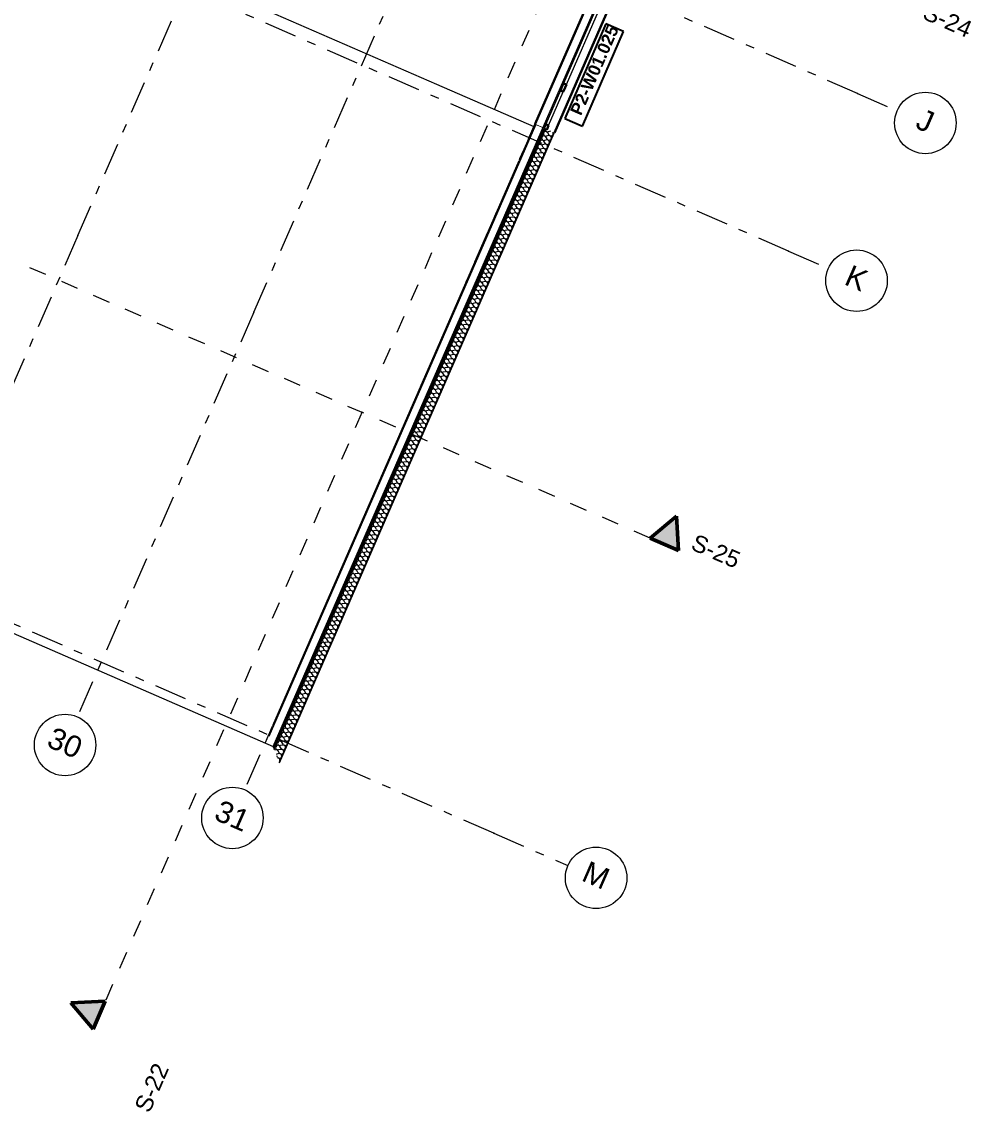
# Model space of a CAD drawing. Header units: millimetres. Extents: x -50172 to 258853, y -59787 to 25069.
# Drawn here: x 8400 to 23843, y -59787 to -42045 of the extents above; entities that cross this region are included whole.
import ezdxf
from ezdxf.enums import TextEntityAlignment as Align

# ---------------------------------------------------------------- set-up
doc = ezdxf.new("R2010")
doc.units = ezdxf.units.MM
doc.header["$MEASUREMENT"] = 0
doc.linetypes.add('Dashed', pattern=[564.444447, 282.222223, -282.222223])
doc.linetypes.add('Double Dashed', pattern=[1093.611073, 529.166651, -211.666656, 141.111112, -211.666656])
for name, color, linetype, lineweight, true_color in [('A-25-M_Wall_Ext_Pen_No__107', 7, 'Continuous', 15, 0xa6a6a6), ('A-95-MC_Marker_Section_P2.Marker_Pen_No__25', 7, 'Continuous', 50, 0x2a2a2a), ('New_A-05-M_Gross_Int_Circulation_Pen_No__74', 7, 'Continuous', 20, 0x606060), ('New_A-15-MG_Structural_Grid_Phase_2_Pen_No__222', 7, 'Continuous', 13, 0x65af33), ('New_A-25-M_Wall_Ext_Pen_No__107', 7, 'Continuous', 15, 0xa6a6a6), ('New_ArchiCAD Windows_Pen_No__23', 7, 'Continuous', 30, 0x2a2a2a), ('New_ArchiCAD Windows_Pen_No__43', 7, 'Continuous', 30, 0x444444)]:
    doc.layers.add(name, color=color, linetype=linetype, lineweight=lineweight, true_color=true_color)
for name, color, linetype in [('A-95-MC_Marker_Section_P2.Marker', 7, 'Continuous'), ('New_A-05-M_Gross_Int_Circulation', 7, 'Continuous'), ('New_A-15-MG_Structural_Grid_Phase_2', 7, 'Continuous'), ('New_A-20-M_Floor_Slab', 7, 'Continuous'), ('New_A-25-M_Wall_Ext', 7, 'Continuous'), ('New_ArchiCAD Window Markers', 7, 'Continuous'), ('New_ArchiCAD Windows', 7, 'Continuous')]:
    doc.layers.add(name, color=color, linetype=linetype)
for name, color, linetype, lineweight in [('A-95-MC_Marker_Section_P2.Marker_Pen_No__1', 7, 'Continuous', 13), ('A-95-MC_Marker_Section_P2.Marker_Pen_No__6', 7, 'Continuous', 35), ('New_A-20-M_Floor_Slab_Pen_No__89', 8, 'Continuous', 20), ('New_A-25-M_Wall_Ext_Pen_No__1', 7, 'Continuous', 13), ('New_ArchiCAD Window Markers_Pen_No__1', 7, 'Continuous', 13), ('New_ArchiCAD Window Markers_Pen_No__5', 7, 'Continuous', 25), ('New_ArchiCAD Windows_Pen_No__1', 7, 'Continuous', 13), ('New_ArchiCAD Windows_Pen_No__83', 8, 'Continuous', 20), ('New_ArchiCAD Zone Stamps_Pen_No__9', 7, 'Continuous', 13)]:
    doc.layers.add(name, color=color, linetype=linetype, lineweight=lineweight)
doc.styles.add('GENERATED_STYLE_1', font='')
doc.styles.add('GENERATED_STYLE_3', font='')
doc.styles.add('GENERATED_STYLE_4', font='')
doc.styles.get('GENERATED_STYLE_1').set_extended_font_data('Arial', bold=True)
doc.styles.get('GENERATED_STYLE_3').set_extended_font_data('Arial')
doc.styles.get('GENERATED_STYLE_4').set_extended_font_data('Swis721 BT')
pattern_1 = [(0, (0, 0), (0, 173.2051), [0, -100]), (0, (50, 86.6), (0, 173.2051), [0, -100])]

# ---------------------------------------------------------------- blocks, each defined once
blk = doc.blocks.new('Corridor 02 - First_INB 1351_44_2', base_point=(3601, -36927))
at = {"layer": 'New_A-05-M_Gross_Int_Circulation_Pen_No__74', "linetype": 'Continuous'}
for p, q in [((-3337, -35000), (15143, -43059)), ((16731, -43751), (17690, -41551)), ((15143, -43059), (16731, -43751))]:
    blk.add_line(p, q, dxfattribs=at)
at = {"layer": 'New_ArchiCAD Zone Stamps_Pen_No__9'}
for tag, height, style, p in [('ROOM_NAME', 250, 'GENERATED_STYLE_1', (2733, -35352)), ('zoneNameLine2', 250, 'GENERATED_STYLE_1', (2545, -35784)), ('ROOM_NUMBER', 200, 'GENERATED_STYLE_3', (2356, -36205)), ('measuredAreaCode', 200, 'GENERATED_STYLE_3', (2199, -36565)), ('ROOM_HOLES_PRM', 200, 'GENERATED_STYLE_3', (2507, -36699)), ('DUMMY_649', 200, 'GENERATED_STYLE_3', (2996, -36912)), ('DUMMY_650', 133, 'GENERATED_STYLE_3', (3275, -37019))]:
    blk.add_attdef(tag, text='', height=height, rotation=336.4404, dxfattribs=dict(at, style=style)).set_placement(p, align=Align.TOP_LEFT)
blk = doc.blocks.new('Slab_6_2', base_point=(-21326, -27555))
at = {"layer": 'New_A-20-M_Floor_Slab_Pen_No__89', "linetype": 'Continuous', "flags": 128}
blk.add_lwpolyline([(942, -48802), (12487, -53836), (17940, -41331), (16986, -40915), (17768, -39121), (18361, -39379), (18576, -38885), (18938, -39043), (20222, -36097), (17438, -34882), (19408, -30364), (10989, -26694), (18941, -8457)], dxfattribs=at)
blk = doc.blocks.new('*X735')
at = {"layer": 'New_A-25-M_Wall_Ext_Pen_No__107', "linetype": 'Continuous'}
for p, q in [((16913, -44022), (16894, -43989)), ((16938, -43966), (16900, -43975)), ((16944, -43952), (16925, -43919)), ((16968, -43896), (16931, -43905)), ((16974, -43882), (16955, -43849)), ((16998, -43827), (16961, -43835)), ((16846, -44176), (16809, -44185)), ((16852, -44162), (16833, -44129)), ((16877, -44106), (16840, -44115)), ((16883, -44092), (16864, -44059)), ((16907, -44036), (16870, -44045)), ((16761, -44371), (16742, -44338)), ((16785, -44315), (16748, -44324)), ((16791, -44301), (16773, -44268)), ((16816, -44246), (16779, -44254)), ((16822, -44232), (16803, -44198)), ((16694, -44525), (16657, -44534)), ((16700, -44511), (16681, -44478)), ((16724, -44455), (16687, -44464)), ((16730, -44441), (16712, -44408)), ((16755, -44385), (16718, -44394)), ((16609, -44720), (16590, -44687)), ((16633, -44665), (16596, -44673)), ((16639, -44651), (16620, -44618)), ((16663, -44595), (16626, -44604)), ((16670, -44581), (16651, -44548)), ((16542, -44874), (16505, -44883)), ((16548, -44860), (16529, -44827)), ((16572, -44804), (16535, -44813)), ((16578, -44790), (16559, -44757)), ((16603, -44734), (16565, -44743)), ((16456, -45070), (16438, -45037)), ((16481, -45014), (16444, -45023)), ((16487, -45000), (16468, -44967)), ((16511, -44944), (16474, -44953)), ((16517, -44930), (16499, -44897)), ((16389, -45223), (16352, -45232)), ((16395, -45209), (16377, -45176)), ((16420, -45153), (16383, -45162)), ((16426, -45140), (16407, -45106)), ((16450, -45084), (16413, -45092)), ((16304, -45419), (16285, -45386)), ((16328, -45363), (16291, -45372)), ((16335, -45349), (16316, -45316)), ((16359, -45293), (16322, -45302)), ((16365, -45279), (16346, -45246)), ((16213, -45628), (16194, -45595)), ((16237, -45573), (16200, -45581)), ((16243, -45559), (16224, -45525)), ((16268, -45503), (16231, -45511)), ((16274, -45489), (16255, -45456)), ((16298, -45433), (16261, -45442)), ((16152, -45768), (16133, -45735)), ((16176, -45712), (16139, -45721)), ((16182, -45698), (16164, -45665)), ((16207, -45642), (16170, -45651)), ((16060, -45978), (16042, -45944)), ((16085, -45922), (16048, -45931)), ((16091, -45908), (16072, -45875)), ((16115, -45852), (16078, -45861)), ((16121, -45838), (16103, -45805)), ((16146, -45782), (16109, -45791)), ((16000, -46117), (15981, -46084)), ((16024, -46061), (15987, -46070)), ((16030, -46047), (16011, -46014)), ((16054, -45992), (16017, -46000)), ((15908, -46327), (15889, -46294)), ((15933, -46271), (15896, -46280)), ((15939, -46257), (15920, -46224)), ((15963, -46201), (15926, -46210)), ((15969, -46187), (15950, -46154)), ((15994, -46131), (15956, -46140)), ((15841, -46480), (15804, -46489)), ((15847, -46466), (15829, -46433)), ((15872, -46411), (15835, -46419)), ((15878, -46397), (15859, -46364)), ((15902, -46341), (15865, -46350)), ((15756, -46676), (15737, -46643)), ((15780, -46620), (15743, -46629)), ((15786, -46606), (15768, -46573)), ((15811, -46550), (15774, -46559)), ((15817, -46536), (15798, -46503)), ((15689, -46830), (15652, -46838)), ((15695, -46816), (15676, -46783)), ((15719, -46760), (15682, -46769)), ((15726, -46746), (15707, -46713)), ((15750, -46690), (15713, -46699)), ((15604, -47025), (15585, -46992)), ((15628, -46969), (15591, -46978)), ((15634, -46955), (15615, -46922)), ((15659, -46899), (15621, -46908)), ((15665, -46886), (15646, -46852)), ((15537, -47179), (15500, -47188)), ((15543, -47165), (15524, -47132)), ((15567, -47109), (15530, -47118)), ((15573, -47095), (15554, -47062)), ((15598, -47039), (15561, -47048)), ((15451, -47374), (15433, -47341)), ((15476, -47319), (15439, -47327)), ((15482, -47305), (15463, -47271)), ((15506, -47249), (15469, -47257)), ((15512, -47235), (15494, -47202)), ((15384, -47528), (15347, -47537)), ((15391, -47514), (15372, -47481)), ((15415, -47458), (15378, -47467)), ((15421, -47444), (15402, -47411)), ((15445, -47388), (15408, -47397)), ((15299, -47724), (15280, -47690)), ((15324, -47668), (15286, -47676)), ((15330, -47654), (15311, -47621)), ((15354, -47598), (15317, -47607)), ((15360, -47584), (15341, -47551)), ((15208, -47933), (15189, -47900)), ((15232, -47877), (15195, -47886)), ((15238, -47863), (15219, -47830)), ((15263, -47807), (15226, -47816)), ((15269, -47793), (15250, -47760)), ((15293, -47738), (15256, -47746)), ((15147, -48073), (15128, -48040)), ((15171, -48017), (15134, -48026)), ((15177, -48003), (15159, -47970)), ((15202, -47947), (15165, -47956)), ((15056, -48282), (15037, -48249)), ((15080, -48226), (15043, -48235)), ((15086, -48212), (15067, -48179)), ((15110, -48157), (15073, -48165)), ((15116, -48143), (15098, -48110)), ((15141, -48087), (15104, -48096)), ((14995, -48422), (14976, -48389)), ((15019, -48366), (14982, -48375)), ((15025, -48352), (15006, -48319)), ((15049, -48296), (15012, -48305)), ((14903, -48632), (14884, -48598)), ((14928, -48576), (14891, -48584)), ((14934, -48562), (14915, -48529)), ((14958, -48506), (14921, -48515)), ((14964, -48492), (14945, -48459)), ((14989, -48436), (14951, -48445)), ((14836, -48785), (14799, -48794)), ((14842, -48771), (14824, -48738)), ((14867, -48715), (14830, -48724)), ((14873, -48701), (14854, -48668)), ((14897, -48645), (14860, -48654)), ((14751, -48981), (14732, -48948)), ((14775, -48925), (14738, -48934)), ((14781, -48911), (14763, -48878)), ((14806, -48855), (14769, -48864)), ((14812, -48841), (14793, -48808)), ((14684, -49134), (14647, -49143)), ((14690, -49120), (14671, -49087)), ((14714, -49065), (14677, -49073)), ((14721, -49051), (14702, -49017)), ((14745, -48995), (14708, -49003)), ((14599, -49330), (14580, -49297)), ((14623, -49274), (14586, -49283)), ((14629, -49260), (14610, -49227)), ((14654, -49204), (14616, -49213)), ((14660, -49190), (14641, -49157)), ((14532, -49484), (14495, -49492)), ((14538, -49470), (14519, -49436)), ((14562, -49414), (14525, -49422)), ((14568, -49400), (14549, -49367)), ((14593, -49344), (14556, -49353)), ((14446, -49679), (14428, -49646)), ((14471, -49623), (14434, -49632)), ((14477, -49609), (14458, -49576)), ((14501, -49553), (14464, -49562)), ((14507, -49539), (14489, -49506)), ((14379, -49833), (14342, -49842)), ((14386, -49819), (14367, -49786)), ((14410, -49763), (14373, -49772)), ((14416, -49749), (14397, -49716)), ((14440, -49693), (14403, -49702)), ((14294, -50028), (14275, -49995)), ((14319, -49972), (14281, -49981)), ((14325, -49958), (14306, -49925)), ((14349, -49903), (14312, -49911)), ((14355, -49889), (14336, -49855)), ((14203, -50238), (14184, -50205)), ((14227, -50182), (14190, -50191)), ((14233, -50168), (14214, -50135)), ((14258, -50112), (14221, -50121)), ((14264, -50098), (14245, -50065)), ((14288, -50042), (14251, -50051)), ((14142, -50378), (14123, -50344)), ((14166, -50322), (14129, -50330)), ((14172, -50308), (14154, -50275)), ((14197, -50252), (14160, -50261)), ((14051, -50587), (14032, -50554)), ((14075, -50531), (14038, -50540)), ((14081, -50517), (14062, -50484)), ((14105, -50461), (14068, -50470)), ((14111, -50447), (14093, -50414)), ((14136, -50391), (14099, -50400)), ((13984, -50741), (13946, -50749)), ((13990, -50727), (13971, -50694)), ((14014, -50671), (13977, -50680)), ((14020, -50657), (14001, -50624)), ((14044, -50601), (14007, -50610)), ((13898, -50936), (13879, -50903)), ((13923, -50880), (13886, -50889)), ((13929, -50866), (13910, -50833)), ((13953, -50811), (13916, -50819)), ((13959, -50797), (13940, -50763)), ((13831, -51090), (13794, -51099)), ((13837, -51076), (13819, -51043)), ((13862, -51020), (13825, -51029)), ((13868, -51006), (13849, -50973)), ((13892, -50950), (13855, -50959)), ((13746, -51285), (13727, -51252)), ((13770, -51230), (13733, -51238)), ((13776, -51216), (13758, -51182)), ((13801, -51160), (13764, -51168)), ((13807, -51146), (13788, -51113)), ((13679, -51439), (13642, -51448)), ((13685, -51425), (13666, -51392)), ((13709, -51369), (13672, -51378)), ((13716, -51355), (13697, -51322)), ((13740, -51299), (13703, -51308)), ((13594, -51635), (13575, -51601)), ((13618, -51579), (13581, -51588)), ((13624, -51565), (13605, -51532)), ((13649, -51509), (13612, -51518)), ((13655, -51495), (13636, -51462)), ((13527, -51788), (13490, -51797)), ((13533, -51774), (13514, -51741)), ((13557, -51718), (13520, -51727)), ((13563, -51704), (13545, -51671)), ((13588, -51649), (13551, -51657)), ((13441, -51984), (13423, -51951)), ((13466, -51928), (13429, -51937)), ((13472, -51914), (13453, -51881)), ((13496, -51858), (13459, -51867)), ((13502, -51844), (13484, -51811)), ((13374, -52137), (13337, -52146)), ((13381, -52123), (13362, -52090)), ((13405, -52068), (13368, -52076)), ((13411, -52054), (13392, -52021)), ((13435, -51998), (13398, -52007)), ((13289, -52333), (13270, -52300)), ((13314, -52277), (13277, -52286)), ((13320, -52263), (13301, -52230)), ((13344, -52207), (13307, -52216)), ((13350, -52193), (13331, -52160)), ((13198, -52543), (13179, -52509)), ((13222, -52487), (13185, -52495)), ((13228, -52473), (13210, -52440)), ((13253, -52417), (13216, -52426)), ((13259, -52403), (13240, -52370)), ((13283, -52347), (13246, -52356)), ((13137, -52682), (13118, -52649)), ((13161, -52626), (13124, -52635)), ((13167, -52612), (13149, -52579)), ((13192, -52556), (13155, -52565)), ((13046, -52892), (13027, -52859)), ((13070, -52836), (13033, -52845)), ((13076, -52822), (13057, -52789)), ((13100, -52766), (13063, -52775)), ((13107, -52752), (13088, -52719)), ((13131, -52696), (13094, -52705)), ((12979, -53045), (12942, -53054)), ((12985, -53031), (12966, -52998)), ((13009, -52976), (12972, -52984)), ((13015, -52962), (12996, -52928)), ((13040, -52906), (13002, -52914)), ((12893, -53241), (12875, -53208)), ((12918, -53185), (12881, -53194)), ((12924, -53171), (12905, -53138)), ((12948, -53115), (12911, -53124)), ((12954, -53101), (12935, -53068)), ((12826, -53395), (12789, -53403)), ((12832, -53381), (12814, -53347)), ((12857, -53325), (12820, -53334)), ((12863, -53311), (12844, -53278)), ((12887, -53255), (12850, -53264)), ((12741, -53590), (12722, -53557)), ((12765, -53534), (12728, -53543)), ((12772, -53520), (12753, -53487)), ((12796, -53464), (12759, -53473)), ((12802, -53450), (12783, -53417)), ((12674, -53744), (12637, -53753)), ((12680, -53730), (12661, -53697)), ((12705, -53674), (12667, -53683)), ((12711, -53660), (12692, -53627)), ((12735, -53604), (12698, -53613)), ((12589, -53939), (12570, -53906)), ((12613, -53883), (12576, -53892)), ((12619, -53869), (12600, -53836)), ((12644, -53814), (12607, -53822)), ((12650, -53800), (12631, -53767)), ((12583, -53953), (12546, -53962)), ((12558, -54009), (12546, -53987))]:
    blk.add_line(p, q, dxfattribs=at)
for centre, start, end in [((16953, -43798), 168.7975, 283.3103), ((16861, -44008), 156.4404, 283.3103), ((16861, -44008), 29.5705, 156.4404), ((16892, -43938), 156.4404, 283.3103), ((16892, -43938), 29.5705, 156.4404), ((16922, -43868), 156.4404, 283.3103), ((16922, -43868), 29.5705, 156.4404), ((16946, -44003), 209.5705, 103.3103), ((16977, -43933), 209.5705, 103.3103), ((17007, -43864), 209.5705, 28.2536), ((16800, -44147), 156.4404, 283.3103), ((16800, -44147), 29.5705, 156.4404), ((16831, -44078), 156.4404, 283.3103), ((16831, -44078), 29.5705, 156.4404), ((16855, -44213), 209.5705, 103.3103), ((16885, -44143), 209.5705, 103.3103), ((16916, -44073), 209.5705, 103.3103), ((16709, -44357), 156.4404, 283.3103), ((16709, -44357), 29.5705, 156.4404), ((16739, -44287), 156.4404, 283.3103), ((16739, -44287), 29.5705, 156.4404), ((16770, -44217), 156.4404, 283.3103), ((16770, -44217), 29.5705, 156.4404), ((16794, -44352), 209.5705, 103.3103), ((16825, -44283), 209.5705, 103.3103), ((16618, -44566), 29.5705, 156.4404), ((16648, -44497), 156.4404, 283.3103), ((16648, -44497), 29.5705, 156.4404), ((16679, -44427), 156.4404, 283.3103), ((16679, -44427), 29.5705, 156.4404), ((16703, -44562), 209.5705, 103.3103), ((16733, -44492), 209.5705, 103.3103), ((16764, -44422), 209.5705, 103.3103), ((16557, -44706), 156.4404, 283.3103), ((16557, -44706), 29.5705, 156.4404), ((16587, -44636), 156.4404, 283.3103), ((16587, -44636), 29.5705, 156.4404), ((16618, -44566), 156.4404, 283.3103), ((16642, -44702), 209.5705, 103.3103), ((16672, -44632), 209.5705, 103.3103), ((16465, -44916), 29.5705, 156.4404), ((16496, -44846), 156.4404, 283.3103), ((16496, -44846), 29.5705, 156.4404), ((16526, -44776), 156.4404, 283.3103), ((16526, -44776), 29.5705, 156.4404), ((16550, -44911), 209.5705, 103.3103), ((16581, -44841), 209.5705, 103.3103), ((16611, -44772), 209.5705, 103.3103), ((16404, -45055), 156.4404, 283.3103), ((16404, -45055), 29.5705, 156.4404), ((16435, -44986), 156.4404, 283.3103), ((16435, -44986), 29.5705, 156.4404), ((16465, -44916), 156.4404, 283.3103), ((16490, -45051), 209.5705, 103.3103), ((16520, -44981), 209.5705, 103.3103), ((16313, -45265), 29.5705, 156.4404), ((16344, -45195), 156.4404, 283.3103), ((16344, -45195), 29.5705, 156.4404), ((16374, -45125), 156.4404, 283.3103), ((16374, -45125), 29.5705, 156.4404), ((16398, -45260), 209.5705, 103.3103), ((16429, -45191), 209.5705, 103.3103), ((16459, -45121), 209.5705, 103.3103), ((16252, -45405), 156.4404, 283.3103), ((16252, -45405), 29.5705, 156.4404), ((16283, -45335), 156.4404, 283.3103), ((16283, -45335), 29.5705, 156.4404), ((16313, -45265), 156.4404, 283.3103), ((16337, -45400), 209.5705, 103.3103), ((16368, -45330), 209.5705, 103.3103), ((16161, -45614), 29.5705, 156.4404), ((16191, -45544), 156.4404, 283.3103), ((16191, -45544), 29.5705, 156.4404), ((16222, -45474), 156.4404, 283.3103), ((16222, -45474), 29.5705, 156.4404), ((16246, -45610), 209.5705, 103.3103), ((16276, -45540), 209.5705, 103.3103), ((16307, -45470), 209.5705, 103.3103), ((16100, -45754), 156.4404, 283.3103), ((16100, -45754), 29.5705, 156.4404), ((16130, -45684), 156.4404, 283.3103), ((16130, -45684), 29.5705, 156.4404), ((16161, -45614), 156.4404, 283.3103), ((16185, -45749), 209.5705, 103.3103), ((16215, -45679), 209.5705, 103.3103), ((16009, -45963), 156.4404, 283.3103), ((16009, -45963), 29.5705, 156.4404), ((16039, -45893), 156.4404, 283.3103), ((16039, -45893), 29.5705, 156.4404), ((16069, -45824), 156.4404, 283.3103), ((16069, -45824), 29.5705, 156.4404), ((16094, -45959), 209.5705, 103.3103), ((16124, -45889), 209.5705, 103.3103), ((16155, -45819), 209.5705, 103.3103), ((15948, -46103), 156.4404, 283.3103), ((15948, -46103), 29.5705, 156.4404), ((15978, -46033), 156.4404, 283.3103), ((15978, -46033), 29.5705, 156.4404), ((16033, -46098), 209.5705, 103.3103), ((16063, -46029), 209.5705, 103.3103), ((15856, -46312), 156.4404, 283.3103), ((15856, -46312), 29.5705, 156.4404), ((15887, -46243), 156.4404, 283.3103), ((15887, -46243), 29.5705, 156.4404), ((15917, -46173), 156.4404, 283.3103), ((15917, -46173), 29.5705, 156.4404), ((15941, -46308), 209.5705, 103.3103), ((15972, -46238), 209.5705, 103.3103), ((16002, -46168), 209.5705, 103.3103), ((15795, -46452), 156.4404, 283.3103), ((15795, -46452), 29.5705, 156.4404), ((15826, -46382), 156.4404, 283.3103), ((15826, -46382), 29.5705, 156.4404), ((15850, -46518), 209.5705, 103.3103), ((15880, -46448), 209.5705, 103.3103), ((15911, -46378), 209.5705, 103.3103), ((15704, -46662), 156.4404, 283.3103), ((15704, -46662), 29.5705, 156.4404), ((15734, -46592), 156.4404, 283.3103), ((15734, -46592), 29.5705, 156.4404), ((15765, -46522), 156.4404, 283.3103), ((15765, -46522), 29.5705, 156.4404), ((15789, -46657), 209.5705, 103.3103), ((15820, -46587), 209.5705, 103.3103), ((15613, -46871), 29.5705, 156.4404), ((15643, -46801), 156.4404, 283.3103), ((15643, -46801), 29.5705, 156.4404), ((15674, -46732), 156.4404, 283.3103), ((15674, -46732), 29.5705, 156.4404), ((15698, -46867), 209.5705, 103.3103), ((15728, -46797), 209.5705, 103.3103), ((15759, -46727), 209.5705, 103.3103), ((15552, -47011), 156.4404, 283.3103), ((15552, -47011), 29.5705, 156.4404), ((15582, -46941), 156.4404, 283.3103), ((15582, -46941), 29.5705, 156.4404), ((15613, -46871), 156.4404, 283.3103), ((15637, -47006), 209.5705, 103.3103), ((15667, -46937), 209.5705, 103.3103), ((15460, -47220), 29.5705, 156.4404), ((15491, -47151), 156.4404, 283.3103), ((15491, -47151), 29.5705, 156.4404), ((15521, -47081), 156.4404, 283.3103), ((15521, -47081), 29.5705, 156.4404), ((15545, -47216), 209.5705, 103.3103), ((15576, -47146), 209.5705, 103.3103), ((15606, -47076), 209.5705, 103.3103), ((15399, -47360), 156.4404, 283.3103), ((15399, -47360), 29.5705, 156.4404), ((15430, -47290), 156.4404, 283.3103), ((15430, -47290), 29.5705, 156.4404), ((15460, -47220), 156.4404, 283.3103), ((15485, -47356), 209.5705, 103.3103), ((15515, -47286), 209.5705, 103.3103), ((15308, -47570), 29.5705, 156.4404), ((15339, -47500), 156.4404, 283.3103), ((15339, -47500), 29.5705, 156.4404), ((15369, -47430), 156.4404, 283.3103), ((15369, -47430), 29.5705, 156.4404), ((15393, -47565), 209.5705, 103.3103), ((15424, -47495), 209.5705, 103.3103), ((15454, -47425), 209.5705, 103.3103), ((15247, -47709), 156.4404, 283.3103), ((15247, -47709), 29.5705, 156.4404), ((15278, -47639), 156.4404, 283.3103), ((15278, -47639), 29.5705, 156.4404), ((15308, -47570), 156.4404, 283.3103), ((15332, -47705), 209.5705, 103.3103), ((15363, -47635), 209.5705, 103.3103), ((15156, -47919), 29.5705, 156.4404), ((15186, -47849), 156.4404, 283.3103), ((15186, -47849), 29.5705, 156.4404), ((15217, -47779), 156.4404, 283.3103), ((15217, -47779), 29.5705, 156.4404), ((15241, -47914), 209.5705, 103.3103), ((15271, -47844), 209.5705, 103.3103), ((15302, -47775), 209.5705, 103.3103), ((15095, -48058), 156.4404, 283.3103), ((15095, -48058), 29.5705, 156.4404), ((15125, -47989), 156.4404, 283.3103), ((15125, -47989), 29.5705, 156.4404), ((15156, -47919), 156.4404, 283.3103), ((15180, -48054), 209.5705, 103.3103), ((15210, -47984), 209.5705, 103.3103), ((15004, -48268), 156.4404, 283.3103), ((15004, -48268), 29.5705, 156.4404), ((15034, -48198), 156.4404, 283.3103), ((15034, -48198), 29.5705, 156.4404), ((15065, -48128), 156.4404, 283.3103), ((15065, -48128), 29.5705, 156.4404), ((15089, -48264), 209.5705, 103.3103), ((15119, -48194), 209.5705, 103.3103), ((15150, -48124), 209.5705, 103.3103), ((14943, -48408), 156.4404, 283.3103), ((14943, -48408), 29.5705, 156.4404), ((14973, -48338), 156.4404, 283.3103), ((14973, -48338), 29.5705, 156.4404), ((15028, -48403), 209.5705, 103.3103), ((15058, -48333), 209.5705, 103.3103), ((14851, -48617), 156.4404, 283.3103), ((14851, -48617), 29.5705, 156.4404), ((14882, -48547), 156.4404, 283.3103), ((14882, -48547), 29.5705, 156.4404), ((14912, -48477), 156.4404, 283.3103), ((14912, -48477), 29.5705, 156.4404), ((14936, -48613), 209.5705, 103.3103), ((14967, -48543), 209.5705, 103.3103), ((14997, -48473), 209.5705, 103.3103), ((14760, -48827), 29.5705, 156.4404), ((14790, -48757), 156.4404, 283.3103), ((14790, -48757), 29.5705, 156.4404), ((14821, -48687), 156.4404, 283.3103), ((14821, -48687), 29.5705, 156.4404), ((14845, -48822), 209.5705, 103.3103), ((14875, -48752), 209.5705, 103.3103), ((14906, -48683), 209.5705, 103.3103), ((14699, -48966), 156.4404, 283.3103), ((14699, -48966), 29.5705, 156.4404), ((14730, -48897), 156.4404, 283.3103), ((14730, -48897), 29.5705, 156.4404), ((14760, -48827), 156.4404, 283.3103), ((14784, -48962), 209.5705, 103.3103), ((14815, -48892), 209.5705, 103.3103), ((14608, -49176), 29.5705, 156.4404), ((14638, -49106), 156.4404, 283.3103), ((14638, -49106), 29.5705, 156.4404), ((14669, -49036), 156.4404, 283.3103), ((14669, -49036), 29.5705, 156.4404), ((14693, -49171), 209.5705, 103.3103), ((14723, -49102), 209.5705, 103.3103), ((14754, -49032), 209.5705, 103.3103), ((14547, -49316), 156.4404, 283.3103), ((14547, -49316), 29.5705, 156.4404), ((14577, -49246), 156.4404, 283.3103), ((14577, -49246), 29.5705, 156.4404), ((14608, -49176), 156.4404, 283.3103), ((14632, -49311), 209.5705, 103.3103), ((14662, -49241), 209.5705, 103.3103), ((14455, -49525), 29.5705, 156.4404), ((14486, -49455), 156.4404, 283.3103), ((14486, -49455), 29.5705, 156.4404), ((14516, -49385), 156.4404, 283.3103), ((14516, -49385), 29.5705, 156.4404), ((14541, -49521), 209.5705, 103.3103), ((14571, -49451), 209.5705, 103.3103), ((14601, -49381), 209.5705, 103.3103), ((14395, -49665), 156.4404, 283.3103), ((14395, -49665), 29.5705, 156.4404), ((14425, -49595), 156.4404, 283.3103), ((14425, -49595), 29.5705, 156.4404), ((14455, -49525), 156.4404, 283.3103), ((14480, -49660), 209.5705, 103.3103), ((14510, -49590), 209.5705, 103.3103), ((14303, -49874), 29.5705, 156.4404), ((14334, -49804), 156.4404, 283.3103), ((14334, -49804), 29.5705, 156.4404), ((14364, -49735), 156.4404, 283.3103), ((14364, -49735), 29.5705, 156.4404), ((14388, -49870), 209.5705, 103.3103), ((14419, -49800), 209.5705, 103.3103), ((14449, -49730), 209.5705, 103.3103), ((14242, -50014), 156.4404, 283.3103), ((14242, -50014), 29.5705, 156.4404), ((14273, -49944), 156.4404, 283.3103), ((14273, -49944), 29.5705, 156.4404), ((14303, -49874), 156.4404, 283.3103), ((14327, -50010), 209.5705, 103.3103), ((14358, -49940), 209.5705, 103.3103), ((14151, -50223), 156.4404, 283.3103), ((14151, -50223), 29.5705, 156.4404), ((14181, -50154), 156.4404, 283.3103), ((14181, -50154), 29.5705, 156.4404), ((14212, -50084), 156.4404, 283.3103), ((14212, -50084), 29.5705, 156.4404), ((14236, -50219), 209.5705, 103.3103), ((14266, -50149), 209.5705, 103.3103), ((14297, -50079), 209.5705, 103.3103), ((14090, -50363), 156.4404, 283.3103), ((14090, -50363), 29.5705, 156.4404), ((14120, -50293), 156.4404, 283.3103), ((14120, -50293), 29.5705, 156.4404), ((14175, -50359), 209.5705, 103.3103), ((14206, -50289), 209.5705, 103.3103), ((13999, -50573), 156.4404, 283.3103), ((13999, -50573), 29.5705, 156.4404), ((14029, -50503), 156.4404, 283.3103), ((14029, -50503), 29.5705, 156.4404), ((14060, -50433), 156.4404, 283.3103), ((14060, -50433), 29.5705, 156.4404), ((14084, -50568), 209.5705, 103.3103), ((14114, -50498), 209.5705, 103.3103), ((14145, -50429), 209.5705, 103.3103), ((13938, -50712), 156.4404, 283.3103), ((13938, -50712), 29.5705, 156.4404), ((13968, -50643), 156.4404, 283.3103), ((13968, -50643), 29.5705, 156.4404), ((13992, -50778), 209.5705, 103.3103), ((14023, -50708), 209.5705, 103.3103), ((14053, -50638), 209.5705, 103.3103), ((13846, -50922), 156.4404, 283.3103), ((13846, -50922), 29.5705, 156.4404), ((13877, -50852), 156.4404, 283.3103), ((13877, -50852), 29.5705, 156.4404), ((13907, -50782), 156.4404, 283.3103), ((13907, -50782), 29.5705, 156.4404), ((13931, -50917), 209.5705, 103.3103), ((13962, -50848), 209.5705, 103.3103), ((13755, -51131), 29.5705, 156.4404), ((13785, -51062), 156.4404, 283.3103), ((13785, -51062), 29.5705, 156.4404), ((13816, -50992), 156.4404, 283.3103), ((13816, -50992), 29.5705, 156.4404), ((13840, -51127), 209.5705, 103.3103), ((13871, -51057), 209.5705, 103.3103), ((13901, -50987), 209.5705, 103.3103), ((13694, -51271), 156.4404, 283.3103), ((13694, -51271), 29.5705, 156.4404), ((13725, -51201), 156.4404, 283.3103), ((13725, -51201), 29.5705, 156.4404), ((13755, -51131), 156.4404, 283.3103), ((13779, -51267), 209.5705, 103.3103), ((13810, -51197), 209.5705, 103.3103), ((13603, -51481), 29.5705, 156.4404), ((13633, -51411), 156.4404, 283.3103), ((13633, -51411), 29.5705, 156.4404), ((13664, -51341), 156.4404, 283.3103), ((13664, -51341), 29.5705, 156.4404), ((13688, -51476), 209.5705, 103.3103), ((13718, -51406), 209.5705, 103.3103), ((13749, -51336), 209.5705, 103.3103), ((13542, -51620), 156.4404, 283.3103), ((13542, -51620), 29.5705, 156.4404), ((13572, -51550), 156.4404, 283.3103), ((13572, -51550), 29.5705, 156.4404), ((13603, -51481), 156.4404, 283.3103), ((13627, -51616), 209.5705, 103.3103), ((13657, -51546), 209.5705, 103.3103), ((13450, -51830), 29.5705, 156.4404), ((13481, -51760), 156.4404, 283.3103), ((13481, -51760), 29.5705, 156.4404), ((13511, -51690), 156.4404, 283.3103), ((13511, -51690), 29.5705, 156.4404), ((13536, -51825), 209.5705, 103.3103), ((13566, -51755), 209.5705, 103.3103), ((13596, -51686), 209.5705, 103.3103), ((13390, -51969), 156.4404, 283.3103), ((13390, -51969), 29.5705, 156.4404), ((13420, -51900), 156.4404, 283.3103), ((13420, -51900), 29.5705, 156.4404), ((13450, -51830), 156.4404, 283.3103), ((13475, -51965), 209.5705, 103.3103), ((13505, -51895), 209.5705, 103.3103), ((13298, -52179), 29.5705, 156.4404), ((13329, -52109), 156.4404, 283.3103), ((13329, -52109), 29.5705, 156.4404), ((13359, -52039), 156.4404, 283.3103), ((13359, -52039), 29.5705, 156.4404), ((13383, -52175), 209.5705, 103.3103), ((13414, -52105), 209.5705, 103.3103), ((13444, -52035), 209.5705, 103.3103), ((13237, -52319), 156.4404, 283.3103), ((13237, -52319), 29.5705, 156.4404), ((13268, -52249), 156.4404, 283.3103), ((13268, -52249), 29.5705, 156.4404), ((13298, -52179), 156.4404, 283.3103), ((13322, -52314), 209.5705, 103.3103), ((13353, -52244), 209.5705, 103.3103), ((13146, -52528), 156.4404, 283.3103), ((13146, -52528), 29.5705, 156.4404), ((13176, -52458), 156.4404, 283.3103), ((13176, -52458), 29.5705, 156.4404), ((13207, -52389), 156.4404, 283.3103), ((13207, -52389), 29.5705, 156.4404), ((13231, -52524), 209.5705, 103.3103), ((13261, -52454), 209.5705, 103.3103), ((13292, -52384), 209.5705, 103.3103), ((13085, -52668), 156.4404, 283.3103), ((13085, -52668), 29.5705, 156.4404), ((13115, -52598), 156.4404, 283.3103), ((13115, -52598), 29.5705, 156.4404), ((13170, -52663), 209.5705, 103.3103), ((13201, -52594), 209.5705, 103.3103), ((12994, -52877), 156.4404, 283.3103), ((12994, -52877), 29.5705, 156.4404), ((13024, -52808), 156.4404, 283.3103), ((13024, -52808), 29.5705, 156.4404), ((13055, -52738), 156.4404, 283.3103), ((13055, -52738), 29.5705, 156.4404), ((13079, -52873), 209.5705, 103.3103), ((13109, -52803), 209.5705, 103.3103), ((13140, -52733), 209.5705, 103.3103), ((12933, -53017), 156.4404, 283.3103), ((12933, -53017), 29.5705, 156.4404), ((12963, -52947), 156.4404, 283.3103), ((12963, -52947), 29.5705, 156.4404), ((12987, -53082), 209.5705, 103.3103), ((13018, -53013), 209.5705, 103.3103), ((13048, -52943), 209.5705, 103.3103), ((12841, -53227), 156.4404, 283.3103), ((12841, -53227), 29.5705, 156.4404), ((12872, -53157), 156.4404, 283.3103), ((12872, -53157), 29.5705, 156.4404), ((12902, -53087), 156.4404, 283.3103), ((12902, -53087), 29.5705, 156.4404), ((12926, -53222), 209.5705, 103.3103), ((12957, -53152), 209.5705, 103.3103), ((12750, -53436), 29.5705, 156.4404), ((12780, -53366), 156.4404, 283.3103), ((12780, -53366), 29.5705, 156.4404), ((12811, -53296), 156.4404, 283.3103), ((12811, -53296), 29.5705, 156.4404), ((12835, -53432), 209.5705, 103.3103), ((12866, -53362), 209.5705, 103.3103), ((12896, -53292), 209.5705, 103.3103), ((12689, -53576), 156.4404, 283.3103), ((12689, -53576), 29.5705, 156.4404), ((12720, -53506), 156.4404, 283.3103), ((12720, -53506), 29.5705, 156.4404), ((12750, -53436), 156.4404, 283.3103), ((12774, -53571), 209.5705, 103.3103), ((12805, -53501), 209.5705, 103.3103), ((12598, -53785), 29.5705, 156.4404), ((12628, -53715), 156.4404, 283.3103), ((12628, -53715), 29.5705, 156.4404), ((12659, -53646), 156.4404, 283.3103), ((12659, -53646), 29.5705, 156.4404), ((12683, -53781), 209.5705, 103.3103), ((12713, -53711), 209.5705, 103.3103), ((12744, -53641), 209.5705, 103.3103), ((12537, -53925), 29.5705, 133.6216), ((12567, -53855), 156.4404, 283.3103), ((12567, -53855), 29.5705, 156.4404), ((12598, -53785), 156.4404, 283.3103), ((12622, -53921), 209.5705, 103.3103), ((12652, -53851), 209.5705, 103.3103), ((12537, -53925), 269.2593, 283.3103), ((12591, -53990), 209.5705, 103.3103), ((12561, -54060), 310.6833, 92.1976)]:
    blk.add_arc(centre, 38.1, start, end, dxfattribs=at)
blk = doc.blocks.new('Double Window 19_2')
at = {"layer": 'New_ArchiCAD Windows_Pen_No__1', "linetype": 'Continuous'}
for p, q in [((-1125, 0), (-1125, -29.5)), ((1125, 0), (1125, -29.5)), ((-1125, -29.5), (-1125, -35.5)), ((-1125, -35.5), (-1125, -47.5)), ((-1125, -47.5), (-1125, -50)), ((1125, -29.5), (1125, -35.5)), ((1125, -35.5), (1125, -47.5)), ((1125, -47.5), (1125, -50))]:
    blk.add_line(p, q, dxfattribs=at)
at = {"layer": 'New_ArchiCAD Windows_Pen_No__23', "linetype": 'Continuous'}
for p, q in [((-1120.5, 135), (1120.5, 135)), ((-1112.5, -210), (1112.5, -210))]:
    blk.add_line(p, q, dxfattribs=at)
at = {"layer": 'New_ArchiCAD Windows_Pen_No__43', "linetype": 'Continuous'}
for p, q in [((-1125, 0), (-1050, 0)), ((-1050, 0), (-1050, -50)), ((-450, -50), (-450, 0)), ((-450, 0), (-375, 0)), ((-375, 0), (-325, 0)), ((-325, 0), (-325, -50)), ((1075, -50), (1075, 0)), ((1075, 0), (1125, 0)), ((-1050, -50), (-1125, -50)), ((-375, -50), (-450, -50)), ((-325, -50), (-375, -50)), ((1125, -50), (1075, -50))]:
    blk.add_line(p, q, dxfattribs=at)
at = {"layer": 'New_ArchiCAD Windows_Pen_No__83', "linetype": 'Continuous'}
for p, q in [((-1050, 0), (-450, 0)), ((-325, 0), (1075, 0)), ((-450, -50), (-1050, -50)), ((1075, -50), (-325, -50))]:
    blk.add_line(p, q, dxfattribs=at)
blk = doc.blocks.new('Window Stamp 18_2')
at = {"layer": 'New_ArchiCAD Window Markers_Pen_No__5', "linetype": 'Continuous'}
for p, q in [((839, -405), (-839, -405)), ((-839, -405), (-839, -719)), ((839, -719), (839, -405)), ((-839, -719), (839, -719)), ((-839, -719), (839, -719))]:
    blk.add_line(p, q, dxfattribs=at)
at = {"layer": 'New_ArchiCAD Window Markers_Pen_No__1', "style": 'GENERATED_STYLE_1'}
blk.add_attdef('AC_WIDO_ID', text='', height=200, dxfattribs=at).set_placement((-762, -654), align=Align.BOTTOM_LEFT)
blk = doc.blocks.new('Wall_240_2', base_point=(12414, -53651))
at = {"layer": 'A-25-M_Wall_Ext_Pen_No__107', "linetype": 'Continuous'}
for points in [[(16493, -44295), (16487, -44309), (16499, -44314), (16505, -44300)], [(12480, -53500), (12474, -53514), (12485, -53519), (12491, -53505)]]:
    blk.add_hatch(color=256, dxfattribs=at).paths.add_polyline_path(points)
at = {"layer": 'New_A-25-M_Wall_Ext_Pen_No__107', "linetype": 'Continuous', "lineweight": 0, "true_color": 0x535353}
for points in [[(16757, -43722), (12420, -53667), (12422, -53671), (16760, -43723)], [(16892, -43781), (12496, -53861), (12498, -53865), (16894, -43782), (16892, -43781)]]:
    blk.add_hatch(color=251, dxfattribs=at).paths.add_polyline_path(points)
at = {"layer": 'New_A-25-M_Wall_Ext_Pen_No__107', "linetype": 'Continuous'}
for points in [[(16894, -43782), (12498, -53865), (12504, -53881), (16905, -43787)], [(16493, -44295), (16505, -44300), (16757, -43722), (16746, -43717)], [(16746, -43717), (16757, -43722), (16892, -43781), (16897, -43769), (16750, -43705)], [(16746, -43717), (16757, -43722), (16892, -43781), (16897, -43769), (16750, -43705)], [(16487, -44309), (12480, -53500), (12491, -53505), (16499, -44314)], [(12474, -53514), (12414, -53651), (12420, -53667), (12485, -53519)]]:
    blk.add_hatch(color=256, dxfattribs=at).paths.add_polyline_path(points)
h = blk.add_hatch(dxfattribs=at)
h.set_pattern_fill('Plaster_0002', color=256, style=0, pattern_type=2)
h.set_pattern_definition(pattern_1)
h.paths.add_polyline_path([(17064, -43851), (16940, -43797), (16938, -43801), (17058, -43853), (17062, -43855)])
h = blk.add_hatch(dxfattribs=at)
h.set_pattern_fill('Plaster_0002', color=256, style=0, pattern_type=2)
h.set_pattern_definition(pattern_1)
h.paths.add_polyline_path([(17064, -43851), (16940, -43797), (16938, -43801), (17058, -43853), (17062, -43855)])
h = blk.add_hatch(dxfattribs=at)
h.set_pattern_fill('Plaster_0002', color=256, style=0, pattern_type=2)
h.set_pattern_definition(pattern_1)
h.paths.add_polyline_path([(12590, -54099), (12592, -54105), (17062, -43855), (17058, -43853)])
at = {"layer": 'New_A-25-M_Wall_Ext_Pen_No__1', "linetype": 'Continuous'}
for p, q in [((16757, -43722), (12420, -53667)), ((12422, -53671), (16760, -43723)), ((12496, -53861), (16892, -43781)), ((12498, -53865), (16894, -43782)), ((12504, -53881), (16905, -43787)), ((12507, -53888), (16911, -43789)), ((12590, -54099), (17058, -43853))]:
    blk.add_line(p, q, dxfattribs=at)
at = {"layer": 'New_A-25-M_Wall_Ext_Pen_No__1', "linetype": 'Continuous', "flags": 128}
for points in [[(16746, -43717), (16493, -44295)], [(12592, -54105), (17062, -43855)], [(16487, -44309), (12480, -53500)], [(12474, -53514), (12414, -53651)]]:
    blk.add_lwpolyline(points, dxfattribs=at)
at = {"layer": 'New_A-25-M_Wall_Ext', "color": 250, "lineweight": 50, "true_color": 0x2a2a2a}
blk.add_blockref('*X735', (0, 0), dxfattribs=at)
at = {"layer": 'New_ArchiCAD Window Markers'}
ref = blk.add_blockref('Window Stamp 18_2', (17195, -42686), dxfattribs=dict(at, rotation=66.44041158399308))
ref.add_attrib('AC_WIDO_ID', 'P2-W01.025', dxfattribs={"layer": 'New_ArchiCAD Window Markers_Pen_No__1', "color": 7, "height": 200, "rotation": 66.4404, "style": 'GENERATED_STYLE_1'}).set_placement((17550, -43607), align=Align.BOTTOM_LEFT)
at = {"layer": 'New_ArchiCAD Windows', "color": 251, "linetype": 'Continuous', "lineweight": 20, "true_color": 0x606060, "xscale": -1, "zscale": 1000, "rotation": 246.4404115839931}
blk.add_blockref('Double Window 19_2', (17388, -42770), dxfattribs=at)
blk.add_blockref('Double Window 19_2', (17388, -42770), dxfattribs=at)
blk = doc.blocks.new('Standard grid marker_10')
at = {"layer": 'New_A-15-MG_Structural_Grid_Phase_2_Pen_No__222', "linetype": 'Double Dashed'}
for q in [(53258, 0), (0, 0)]:
    blk.add_line((705, 0), q, dxfattribs=at)
at = {"layer": 'New_A-15-MG_Structural_Grid_Phase_2_Pen_No__222', "linetype": 'Continuous'}
blk.add_circle((-500, 0), 500, dxfattribs=at)
at = {"layer": 'New_A-15-MG_Structural_Grid_Phase_2_Pen_No__222', "linetype": 'Double Dashed'}
blk.add_point((705, 0), dxfattribs=at)
blk.add_point((705, 0), dxfattribs=at)
at = {"layer": 'New_A-15-MG_Structural_Grid_Phase_2_Pen_No__222', "style": 'GENERATED_STYLE_4'}
for tag, p in [('AC_MarkerText_1_0', (-500, 39)), ('AC_MarkerText_1_1', (54463, 39))]:
    blk.add_attdef(tag, text='', height=350, rotation=180, dxfattribs=at).set_placement(p, align=Align.MIDDLE_CENTER)
blk = doc.blocks.new('Standard grid marker_11')
at = {"layer": 'New_A-15-MG_Structural_Grid_Phase_2_Pen_No__222', "linetype": 'Double Dashed'}
for q in [(0, 0), (54601, 0)]:
    blk.add_line((705, 0), q, dxfattribs=at)
at = {"layer": 'New_A-15-MG_Structural_Grid_Phase_2_Pen_No__222', "linetype": 'Continuous'}
blk.add_circle((-500, 0), 500, dxfattribs=at)
at = {"layer": 'New_A-15-MG_Structural_Grid_Phase_2_Pen_No__222', "linetype": 'Double Dashed'}
blk.add_point((705, 0), dxfattribs=at)
blk.add_point((705, 0), dxfattribs=at)
at = {"layer": 'New_A-15-MG_Structural_Grid_Phase_2_Pen_No__222', "style": 'GENERATED_STYLE_4'}
for tag, p in [('AC_MarkerText_1_0', (-500, 43)), ('AC_MarkerText_1_1', (55806, 43))]:
    blk.add_attdef(tag, text='', height=350, rotation=180, dxfattribs=at).set_placement(p, align=Align.MIDDLE_CENTER)
blk = doc.blocks.new('Standard grid marker_12')
at = {"layer": 'New_A-15-MG_Structural_Grid_Phase_2_Pen_No__222', "linetype": 'Double Dashed'}
for q in [(57055, 0), (0, 0)]:
    blk.add_line((1317, 0), q, dxfattribs=at)
at = {"layer": 'New_A-15-MG_Structural_Grid_Phase_2_Pen_No__222', "linetype": 'Continuous'}
blk.add_circle((-500, 0), 500, dxfattribs=at)
at = {"layer": 'New_A-15-MG_Structural_Grid_Phase_2_Pen_No__222', "linetype": 'Double Dashed'}
blk.add_point((1317, 0), dxfattribs=at)
blk.add_point((1317, 0), dxfattribs=at)
at = {"layer": 'New_A-15-MG_Structural_Grid_Phase_2_Pen_No__222', "style": 'GENERATED_STYLE_4'}
for tag, p in [('AC_MarkerText_1_0', (-500, 43)), ('AC_MarkerText_1_1', (58871, 43))]:
    blk.add_attdef(tag, text='', height=350, rotation=180, dxfattribs=at).set_placement(p, align=Align.MIDDLE_CENTER)
blk = doc.blocks.new('Standard grid marker_14')
at = {"layer": 'New_A-15-MG_Structural_Grid_Phase_2_Pen_No__222', "linetype": 'Double Dashed'}
for q in [(20268, 0), (0, 0)]:
    blk.add_line((7182, 0), q, dxfattribs=at)
at = {"layer": 'New_A-15-MG_Structural_Grid_Phase_2_Pen_No__222', "linetype": 'Continuous'}
blk.add_circle((-500, 0), 500, dxfattribs=at)
at = {"layer": 'New_A-15-MG_Structural_Grid_Phase_2_Pen_No__222', "linetype": 'Double Dashed'}
blk.add_point((7182, 0), dxfattribs=at)
blk.add_point((7182, 0), dxfattribs=at)
at = {"layer": 'New_A-15-MG_Structural_Grid_Phase_2_Pen_No__222', "style": 'GENERATED_STYLE_4'}
for tag, p in [('AC_MarkerText_1_0', (-500, 36)), ('AC_MarkerText_1_1', (27950, 36))]:
    blk.add_attdef(tag, text='', height=350, rotation=270, dxfattribs=at).set_placement(p, align=Align.MIDDLE_CENTER)
blk = doc.blocks.new('Standard grid marker_15')
at = {"layer": 'New_A-15-MG_Structural_Grid_Phase_2_Pen_No__222', "linetype": 'Double Dashed'}
for q in [(20268, 0), (0, 0)]:
    blk.add_line((7182, 0), q, dxfattribs=at)
at = {"layer": 'New_A-15-MG_Structural_Grid_Phase_2_Pen_No__222', "linetype": 'Continuous'}
blk.add_circle((-500, 0), 500, dxfattribs=at)
at = {"layer": 'New_A-15-MG_Structural_Grid_Phase_2_Pen_No__222', "linetype": 'Double Dashed'}
blk.add_point((7182, 0), dxfattribs=at)
blk.add_point((7182, 0), dxfattribs=at)
at = {"layer": 'New_A-15-MG_Structural_Grid_Phase_2_Pen_No__222', "style": 'GENERATED_STYLE_4'}
for tag, p in [('AC_MarkerText_1_0', (-500, 36)), ('AC_MarkerText_1_1', (27950, 36))]:
    blk.add_attdef(tag, text='', height=350, rotation=270, dxfattribs=at).set_placement(p, align=Align.MIDDLE_CENTER)
blk = doc.blocks.new('Cutting Plane_2_2', base_point=(21934, -30056))
at = {"layer": 'A-95-MC_Marker_Section_P2.Marker_Pen_No__25', "linetype": 'Continuous'}
blk.add_hatch(color=256, dxfattribs=at).paths.add_polyline_path([(9558, -58439), (9758, -57980), (9199, -58010)])
at = {"layer": 'A-95-MC_Marker_Section_P2.Marker_Pen_No__1', "linetype": 'Dashed'}
blk.add_line((21834, -30285), (9758, -57980), dxfattribs=at)
at = {"layer": 'A-95-MC_Marker_Section_P2.Marker_Pen_No__25', "linetype": 'Continuous'}
for p, q in [((9758, -57980), (9199, -58010)), ((9199, -58010), (9558, -58439)), ((9558, -58439), (9758, -57980))]:
    blk.add_line(p, q, dxfattribs=at)
at = {"layer": 'A-95-MC_Marker_Section_P2.Marker_Pen_No__6', "insert": (10479, -59817), "char_height": 275, "attachment_point": 7, "rotation": 66.4404, "style": 'GENERATED_STYLE_4'}
blk.add_mtext('\\A1;{\\fSwis721 BT|b0|i0|c0|p34;S-22}', dxfattribs=at)
blk = doc.blocks.new('Cutting Plane_4_2', base_point=(-25330, -21003))
at = {"layer": 'A-95-MC_Marker_Section_P2.Marker_Pen_No__6', "insert": (23776, -42315), "char_height": 275, "attachment_point": 9, "rotation": 336.4404, "style": 'GENERATED_STYLE_4'}
blk.add_mtext('\\A1;{\\fSwis721 BT|b0|i0|c0|p34;S-24}', dxfattribs=at)
blk = doc.blocks.new('Cutting Plane_5_2', base_point=(18851, -50545))
at = {"layer": 'A-95-MC_Marker_Section_P2.Marker_Pen_No__25', "linetype": 'Continuous'}
blk.add_hatch(color=256, dxfattribs=at).paths.add_polyline_path([(19080, -50645), (18621, -50445), (19050, -50087)])
at = {"layer": 'A-95-MC_Marker_Section_P2.Marker_Pen_No__1', "linetype": 'Dashed'}
blk.add_line((18621, -50445), (-6789, -39365), dxfattribs=at)
at = {"layer": 'A-95-MC_Marker_Section_P2.Marker_Pen_No__25', "linetype": 'Continuous'}
for p, q in [((18621, -50445), (19050, -50087)), ((19050, -50087), (19080, -50645)), ((19080, -50645), (18621, -50445))]:
    blk.add_line(p, q, dxfattribs=at)
at = {"layer": 'A-95-MC_Marker_Section_P2.Marker_Pen_No__6', "insert": (20006, -50949), "char_height": 275, "attachment_point": 9, "rotation": 336.4404, "style": 'GENERATED_STYLE_4'}
blk.add_mtext('\\A1;{\\fSwis721 BT|b0|i0|c0|p34;S-25}', dxfattribs=at)

msp = doc.modelspace()

# ---------------------------------------------------------------- block references
at = {"layer": 'A-95-MC_Marker_Section_P2.Marker'}
for name, p in [('Cutting Plane_4_2', (-25330.5, -21002.6)), ('Cutting Plane_5_2', (18850.6, -50545.4)), ('Cutting Plane_2_2', (21934.2, -30055.5))]:
    msp.add_blockref(name, p, dxfattribs=at)
at = {"layer": 'New_A-05-M_Gross_Int_Circulation', "linetype": 'Continuous'}
msp.add_blockref('Corridor 02 - First_INB 1351_44_2', (3601, -36926.9), dxfattribs=at)
at = {"layer": 'New_A-15-MG_Structural_Grid_Phase_2', "color": 8, "linetype": 'Continuous', "lineweight": 15}
ref = msp.add_blockref('Standard grid marker_10', (22639.6, -43491.3), dxfattribs=dict(at, zscale=1000, rotation=156.4404115839929))
ref.add_attrib('AC_MarkerText_1', 'J', dxfattribs={"layer": 'New_A-15-MG_Structural_Grid_Phase_2_Pen_No__222', "color": 85, "true_color": 0x65af33, "height": 350, "rotation": 336.44041, "style": 'GENERATED_STYLE_4'}).set_placement((23097.9, -43652.5), align=Align.MIDDLE_CENTER)
ref = msp.add_blockref('Standard grid marker_11', (21520.4, -46057.9), dxfattribs=dict(at, zscale=1000, rotation=156.4404115839929))
ref.add_attrib('AC_MarkerText_1', 'K', dxfattribs={"layer": 'New_A-15-MG_Structural_Grid_Phase_2_Pen_No__222', "color": 85, "true_color": 0x65af33, "height": 350, "rotation": 336.44041, "style": 'GENERATED_STYLE_4'}).set_placement((21978.7, -46214.4), align=Align.MIDDLE_CENTER)
at = {"layer": 'New_A-15-MG_Structural_Grid_Phase_2', "color": 8, "linetype": 'Continuous', "lineweight": 15, "zscale": 1000, "rotation": 66.44041158399293}
msp.add_blockref('Standard grid marker_14', (6441.9, -52106.2), dxfattribs=at)
at = {"layer": 'New_A-15-MG_Structural_Grid_Phase_2', "color": 8, "linetype": 'Continuous', "lineweight": 15}
ref = msp.add_blockref('Standard grid marker_14', (9303.8, -53354.1), dxfattribs=dict(at, zscale=1000, rotation=66.44041158399293))
ref.add_attrib('AC_MarkerText_1', '30', dxfattribs={"layer": 'New_A-15-MG_Structural_Grid_Phase_2_Pen_No__222', "color": 85, "true_color": 0x65af33, "height": 350, "rotation": 336.44041, "style": 'GENERATED_STYLE_4'}).set_placement((9103.9, -53776), align=Align.MIDDLE_CENTER)
ref = msp.add_blockref('Standard grid marker_15', (12025.6, -54541), dxfattribs=dict(at, zscale=1000, rotation=66.44041158399293))
ref.add_attrib('AC_MarkerText_1', '31', dxfattribs={"layer": 'New_A-15-MG_Structural_Grid_Phase_2_Pen_No__222', "color": 85, "true_color": 0x65af33, "height": 350, "rotation": 336.44041, "style": 'GENERATED_STYLE_4'}).set_placement((11825.8, -54962.9), align=Align.MIDDLE_CENTER)
ref = msp.add_blockref('Standard grid marker_12', (17283.6, -55774.3), dxfattribs=dict(at, zscale=1000, rotation=156.4404115839929))
ref.add_attrib('AC_MarkerText_1', 'M', dxfattribs={"layer": 'New_A-15-MG_Structural_Grid_Phase_2_Pen_No__222', "color": 85, "true_color": 0x65af33, "height": 350, "rotation": 336.44041, "style": 'GENERATED_STYLE_4'}).set_placement((17741.9, -55930.8), align=Align.MIDDLE_CENTER)
at = {"layer": 'New_A-20-M_Floor_Slab', "color": 8, "linetype": 'Continuous', "lineweight": 20}
msp.add_blockref('Slab_6_2', (-21326.2, -27554.7), dxfattribs=at)
at = {"layer": 'New_A-25-M_Wall_Ext', "color": 250, "lineweight": 50, "true_color": 0x2a2a2a}
msp.add_blockref('Wall_240_2', (12413.8, -53650.9), dxfattribs=at)

doc.saveas('drawing.dxf')
